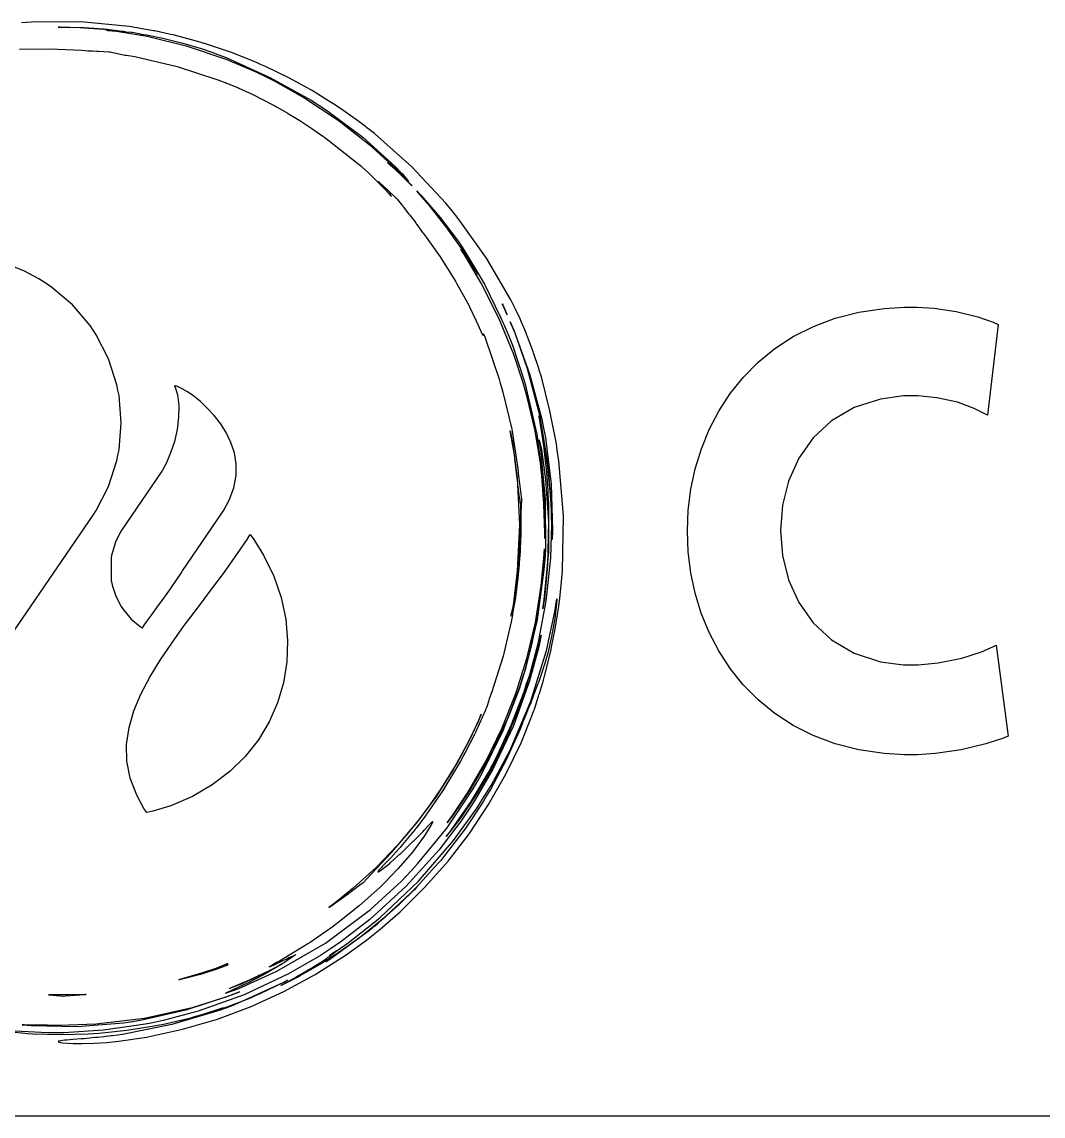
# Model space of a CAD drawing. Extents: x 0 to 822, y -1 to 576.
# Drawn here: x 149.2 to 379.4, y -1.4 to 245.1 of the extents above; entities that cross this region are included whole.
import ezdxf

# ---------------------------------------------------------------- set-up
doc = ezdxf.new("R2010")
doc.units = 0
doc.layers.get('0').update_dxf_attribs({"linetype": 'CONTINUOUS'})

msp = doc.modelspace()

# ---------------------------------------------------------------- linework, layer by layer
at = {"color": 0}
for p, q in [((151.39, 245.069), (149.163, 244.901)), ((162.49, 245.118), (151.39, 245.069)), ((173.422, 244.08), (162.49, 245.118)), ((175.566, 243.702), (173.422, 244.08)), ((157.428, 243.91), (157.868, 243.911)), ((157.864, 243.9), (157.428, 243.91)), ((162.29, 243.796), (157.864, 243.9)), ((157.868, 243.911), (162.31, 243.832)), ((162.738, 243.785), (162.29, 243.796)), ((162.31, 243.832), (162.757, 243.821)), ((163.184, 243.762), (162.738, 243.785)), ((162.757, 243.821), (163.204, 243.797)), ((167.674, 243.448), (163.184, 243.762)), ((163.204, 243.797), (167.677, 243.453)), ((168.125, 243.418), (167.674, 243.448)), ((167.677, 243.453), (168.125, 243.418)), ((168.125, 243.418), (168.491, 243.388)), ((168.46, 243.388), (168.125, 243.418)), ((170.561, 242.962), (168.254, 243.221)), ((168.254, 243.221), (168.579, 243.185)), ((171.782, 242.969), (168.46, 243.388)), ((168.491, 243.388), (172.134, 242.956)), ((168.579, 243.185), (169.558, 243.087)), ((169.558, 243.087), (170.576, 243.003)), ((177.44, 241.795), (170.561, 242.962)), ((170.576, 243.003), (171.398, 242.955)), ((171.398, 242.955), (171.934, 242.934)), ((172.113, 242.929), (171.782, 242.969)), ((171.934, 242.934), (172.113, 242.929)), ((172.134, 242.956), (172.495, 242.915)), ((172.495, 242.915), (172.602, 242.911)), ((172.602, 242.911), (173.816, 242.819)), ((173.816, 242.819), (173.961, 242.802)), ((173.961, 242.802), (174.104, 242.783)), ((174.104, 242.783), (174.917, 242.635)), ((174.917, 242.635), (175.891, 242.423)), ((175.865, 243.649), (175.566, 243.702)), ((178.853, 243.122), (175.865, 243.649)), ((175.891, 242.423), (176.116, 242.372)), ((176.116, 242.372), (177.337, 242.17)), ((177.337, 242.17), (180.983, 241.443)), ((186.546, 239.58), (177.44, 241.795)), ((179.152, 243.068), (178.853, 243.122)), ((179.45, 243.016), (179.152, 243.068)), ((182.398, 242.356), (179.45, 243.016)), ((182.693, 242.291), (182.398, 242.356)), ((183.285, 242.17), (182.693, 242.291)), ((189.086, 240.623), (183.285, 242.17)), ((180.983, 241.443), (185.521, 240.351)), ((185.521, 240.351), (189.619, 239.142)), ((195.489, 236.575), (186.546, 239.58)), ((189.664, 240.465), (189.086, 240.623)), ((189.619, 239.142), (192.293, 238.216)), ((190.806, 240.112), (189.664, 240.465)), ((196.441, 238.197), (190.806, 240.112)), ((148.655, 238.946), (155.415, 239.043)), ((155.415, 239.043), (162.633, 238.734)), ((162.633, 238.734), (164.192, 238.607)), ((164.192, 238.607), (164.312, 238.606)), ((164.312, 238.606), (165.1, 238.573)), ((165.1, 238.573), (166.082, 238.519)), ((166.082, 238.519), (166.302, 238.507)), ((166.302, 238.507), (166.519, 238.494)), ((166.519, 238.494), (168.899, 238.366)), ((168.899, 238.366), (169.142, 238.344)), ((169.142, 238.344), (169.426, 238.281)), ((169.426, 238.281), (172.442, 237.649)), ((172.442, 237.649), (172.761, 237.588)), ((172.761, 237.588), (174.699, 237.287)), ((174.699, 237.287), (184.19, 235.103)), ((192.293, 238.216), (193.168, 237.866)), ((193.168, 237.866), (195.238, 237.083)), ((195.238, 237.083), (205.136, 232.614)), ((201.936, 236.014), (196.441, 238.197)), ((184.19, 235.103), (193.369, 232.088)), ((202.058, 233.819), (195.489, 236.575)), ((203.008, 235.528), (201.936, 236.014)), ((204.091, 235.064), (203.008, 235.528)), ((209.357, 232.499), (204.091, 235.064)), ((193.369, 232.088), (195.153, 231.372)), ((204.185, 232.771), (202.058, 233.819)), ((206.321, 231.72), (204.185, 232.771)), ((205.136, 232.614), (214.391, 227.458)), ((212.551, 228.195), (206.321, 231.72)), ((214.463, 229.7), (209.357, 232.499)), ((195.153, 231.372), (195.145, 231.407)), ((195.145, 231.407), (195.367, 231.319)), ((195.367, 231.319), (197.645, 230.412)), ((197.645, 230.412), (197.878, 230.318)), ((197.878, 230.318), (198.106, 230.214)), ((198.106, 230.214), (200.43, 229.14)), ((215.466, 229.12), (214.463, 229.7)), ((200.43, 229.14), (200.667, 229.03)), ((200.667, 229.03), (201.145, 228.822)), ((201.145, 228.822), (205.907, 226.379)), ((220.533, 222.904), (212.551, 228.195)), ((214.391, 227.458), (216.138, 226.332)), ((215.711, 228.967), (215.466, 229.12)), ((218.164, 227.437), (215.711, 228.967)), ((218.409, 227.284), (218.164, 227.437)), ((219.876, 226.362), (218.409, 227.284)), ((205.907, 226.379), (206.392, 226.128)), ((206.392, 226.128), (206.634, 226.004)), ((206.634, 226.004), (208.999, 224.616)), ((208.999, 224.616), (209.238, 224.478)), ((209.238, 224.478), (209.473, 224.335)), ((209.473, 224.335), (211.837, 222.917)), ((216.138, 226.332), (217.886, 225.209)), ((217.886, 225.209), (226.053, 219.147)), ((221.295, 225.381), (219.876, 226.362)), ((221.531, 225.218), (221.295, 225.381)), ((223.894, 223.587), (221.531, 225.218)), ((211.837, 222.917), (212.065, 222.758)), ((212.065, 222.758), (212.524, 222.454)), ((212.524, 222.454), (214.817, 220.945)), ((228.065, 216.946), (220.533, 222.904)), ((224.13, 223.423), (223.894, 223.587)), ((224.357, 223.25), (224.13, 223.423)), ((226.635, 221.521), (224.357, 223.25)), ((214.817, 220.945), (217.049, 219.393)), ((217.049, 219.393), (217.479, 219.067)), ((226.862, 221.349), (226.635, 221.521)), ((228.679, 219.964), (226.862, 221.349)), ((237.141, 212.46), (228.679, 219.964)), ((217.479, 219.067), (218.21, 218.543)), ((218.21, 218.543), (224.914, 213.251)), ((226.053, 219.147), (233.381, 212.54)), ((233.407, 212.076), (228.065, 216.946)), ((224.914, 213.251), (225.517, 212.736)), ((225.517, 212.736), (225.531, 212.724)), ((225.531, 212.724), (225.673, 212.6)), ((225.673, 212.6), (225.688, 212.587)), ((225.688, 212.587), (225.694, 212.583)), ((225.694, 212.583), (225.735, 212.546)), ((225.735, 212.546), (225.739, 212.542)), ((225.739, 212.542), (227.514, 210.931)), ((234.428, 210.884), (231.626, 213.429)), ((231.626, 213.429), (231.793, 213.283)), ((231.793, 213.283), (232.296, 212.845)), ((232.296, 212.845), (233.19, 212.062)), ((233.19, 212.062), (234.169, 211.195)), ((233.381, 212.54), (234.707, 211.145)), ((235.09, 210.358), (233.407, 212.076)), ((244.777, 204.29), (237.141, 212.46)), ((227.514, 210.931), (229.212, 209.237)), ((234.169, 211.195), (234.862, 210.57)), ((234.655, 210.666), (234.428, 210.884)), ((236.89, 208.434), (234.655, 210.666)), ((234.707, 211.145), (234.9, 210.934)), ((234.862, 210.57), (235.09, 210.358)), ((234.9, 210.934), (235.481, 210.297)), ((235.206, 210.246), (235.09, 210.358)), ((235.09, 210.358), (235.257, 210.18)), ((235.56, 209.914), (235.206, 210.246)), ((235.257, 210.18), (236.944, 208.39)), ((235.481, 210.297), (235.988, 209.721)), ((235.942, 209.564), (235.56, 209.914)), ((236.206, 209.34), (235.942, 209.564)), ((235.988, 209.721), (236.258, 209.39)), ((229.212, 209.237), (230.911, 207.542)), ((229.727, 209.003), (229.483, 209.236)), ((229.483, 209.236), (229.891, 208.864)), ((230.941, 207.841), (229.727, 209.003)), ((229.891, 208.864), (231.774, 207.125)), ((230.911, 207.542), (231.051, 207.4)), ((232.085, 206.746), (230.941, 207.841)), ((231.051, 207.4), (232.402, 205.925)), ((231.774, 207.125), (233.425, 205.578)), ((236.321, 209.273), (236.206, 209.34)), ((236.258, 209.39), (236.321, 209.273)), ((237.115, 208.209), (236.89, 208.434)), ((236.944, 208.39), (237.115, 208.209)), ((232.296, 206.544), (232.085, 206.746)), ((232.293, 206.503), (232.296, 206.544)), ((232.314, 206.258), (232.293, 206.503)), ((232.472, 205.884), (232.314, 206.258)), ((232.402, 205.925), (232.538, 205.777)), ((232.538, 205.777), (232.472, 205.884)), ((233.425, 205.578), (233.718, 205.303)), ((233.718, 205.303), (233.831, 205.16)), ((233.831, 205.16), (235.013, 203.695)), ((238.465, 206.76), (238.208, 207.045)), ((238.208, 207.045), (239.118, 206.084)), ((240.979, 203.83), (238.465, 206.76)), ((239.118, 206.084), (243.485, 201.057)), ((235.013, 203.695), (235.131, 203.539)), ((235.131, 203.539), (235.248, 203.385)), ((235.248, 203.385), (236.451, 201.796)), ((241.234, 203.539), (240.979, 203.83)), ((241.57, 203.144), (241.234, 203.539)), ((244.776, 199.061), (241.57, 203.144)), ((246.18, 202.572), (244.777, 204.29)), ((247.583, 200.855), (246.18, 202.572)), ((236.451, 201.796), (236.575, 201.632)), ((236.575, 201.632), (236.699, 201.471)), ((236.699, 201.471), (237.98, 199.817)), ((237.98, 199.817), (238.111, 199.648)), ((243.485, 201.057), (247.554, 195.694)), ((253.967, 191.9), (247.583, 200.855)), ((238.111, 199.648), (238.235, 199.474)), ((238.235, 199.474), (239.509, 197.696)), ((239.509, 197.696), (239.639, 197.514)), ((239.639, 197.514), (240.316, 196.65)), ((245.099, 198.654), (244.776, 199.061)), ((245.397, 198.229), (245.099, 198.654)), ((248.386, 193.982), (245.397, 198.229)), ((240.316, 196.65), (243.491, 192.17)), ((247.554, 195.694), (248.314, 194.565)), ((249.379, 192.041), (248.174, 193.895)), ((248.174, 193.895), (248.321, 193.692)), ((248.314, 194.565), (249.235, 193.176)), ((248.321, 193.692), (249.87, 191.493)), ((248.672, 193.548), (248.386, 193.982)), ((250.351, 190.923), (248.672, 193.548)), ((249.235, 193.176), (253.448, 186.013)), ((149.818, 188.952), (145.368, 190.766)), ((243.491, 192.17), (246.447, 187.533)), ((252.732, 186.298), (249.379, 192.041)), ((249.87, 191.493), (250.031, 191.258)), ((250.031, 191.258), (250.194, 191.025)), ((250.194, 191.025), (251.813, 188.527)), ((251.19, 189.609), (250.351, 190.923)), ((259.453, 182.507), (253.967, 191.9)), ((153.049, 187.214), (149.818, 188.952)), ((246.447, 187.533), (247.016, 186.591)), ((251.967, 188.258), (251.19, 189.609)), ((251.813, 188.527), (251.967, 188.258)), ((154.073, 186.549), (153.049, 187.214)), ((154.908, 186.004), (154.073, 186.549)), ((155.942, 185.315), (154.908, 186.004)), ((160.601, 181.351), (155.942, 185.315)), ((247.016, 186.591), (247.279, 186.107)), ((247.279, 186.107), (249.932, 181.277)), ((256.726, 178.373), (252.732, 186.298)), ((253.448, 186.013), (257.127, 178.602)), ((260.408, 180.571), (259.453, 182.507)), ((164.575, 176.7), (160.601, 181.351)), ((249.932, 181.277), (250.166, 180.777)), ((250.166, 180.777), (251.643, 177.81)), ((257.58, 181.379), (257.479, 181.579)), ((257.479, 181.579), (257.581, 181.376)), ((258.514, 179.31), (257.58, 181.379)), ((257.581, 181.376), (258.514, 179.309)), ((260.493, 180.387), (260.408, 180.571)), ((261.489, 178.229), (260.493, 180.387)), ((337.854, 179.711), (343.564, 180.555)), ((343.564, 180.555), (348.143, 180.843)), ((348.143, 180.843), (349.67, 180.843)), ((349.67, 180.843), (350.957, 180.843)), ((350.957, 180.843), (354.82, 180.607)), ((354.82, 180.607), (359.826, 179.889)), ((251.643, 177.81), (252.973, 174.768)), ((260.098, 170.157), (256.726, 178.373)), ((257.127, 178.602), (257.781, 177.087)), ((258.604, 179.101), (258.514, 179.31)), ((258.514, 179.309), (258.604, 179.101)), ((260.382, 174.965), (259.276, 177.551)), ((259.276, 177.551), (260.085, 175.667)), ((261.603, 177.985), (261.489, 178.229)), ((261.658, 177.863), (261.603, 177.985)), ((262.237, 176.572), (261.658, 177.863)), ((327.609, 176.512), (332.534, 178.351)), ((332.534, 178.351), (337.854, 179.711)), ((359.826, 179.889), (364.649, 178.676)), ((364.649, 178.676), (368.131, 177.451)), ((165.267, 175.667), (164.575, 176.7)), ((165.959, 174.633), (165.267, 175.667)), ((257.781, 177.087), (257.857, 176.921)), ((257.857, 176.921), (258.586, 175.231)), ((258.586, 175.231), (258.658, 175.06)), ((258.658, 175.06), (259.784, 172.302)), ((260.085, 175.667), (263.642, 165.857)), ((262.298, 176.437), (262.237, 176.572)), ((262.352, 176.299), (262.298, 176.437)), ((262.917, 174.863), (262.352, 176.299)), ((323.077, 174.228), (327.609, 176.512)), ((369.252, 176.955), (366.889, 156.542)), ((368.131, 177.451), (369.252, 176.955)), ((168.743, 169.187), (165.959, 174.633)), ((252.973, 174.768), (253.016, 174.697)), ((253.016, 174.697), (253.172, 174.493)), ((253.172, 174.493), (253.239, 174.526)), ((253.239, 174.526), (253.243, 174.702)), ((253.242, 174.825), (253.255, 174.851)), ((253.243, 174.702), (253.242, 174.825)), ((253.255, 174.851), (253.626, 173.95)), ((253.626, 173.95), (256.76, 164.658)), ((263.183, 166.988), (260.382, 174.965)), ((262.976, 174.713), (262.917, 174.863)), ((263.091, 174.414), (262.976, 174.713)), ((264.319, 171.235), (263.091, 174.414)), ((318.939, 171.54), (323.077, 174.228)), ((259.784, 172.302), (262.574, 163.778)), ((262.21, 163.827), (260.098, 170.157)), ((264.442, 170.898), (264.319, 171.235)), ((264.553, 170.557), (264.442, 170.898)), ((265.72, 167.019), (264.553, 170.557)), ((315.193, 168.482), (318.939, 171.54)), ((170.633, 163.369), (168.743, 169.187)), ((311.842, 165.092), (315.193, 168.482)), ((266.019, 156.192), (263.183, 166.988)), ((263.642, 165.857), (266.39, 155.647)), ((265.841, 166.654), (265.72, 167.019)), ((266.296, 165.188), (265.841, 166.654)), ((268.242, 157.537), (266.296, 165.188)), ((170.877, 162.15), (170.633, 163.369)), ((183.819, 163.116), (183.648, 163.125)), ((183.648, 163.125), (183.878, 162.643)), ((184.324, 162.949), (183.819, 163.116)), ((185.309, 162.491), (184.324, 162.949)), ((256.76, 164.658), (257.033, 163.712)), ((257.033, 163.712), (257.547, 162.021)), ((262.795, 161.683), (262.21, 163.827)), ((262.574, 163.778), (265.271, 152.215)), ((308.884, 161.405), (311.842, 165.092)), ((171.119, 160.93), (170.877, 162.15)), ((171.607, 154.832), (171.119, 160.93)), ((183.878, 162.643), (184.322, 161.075)), ((184.322, 161.075), (184.61, 158.681)), ((186.537, 161.767), (185.309, 162.491)), ((187.942, 160.789), (186.537, 161.767)), ((189.455, 159.573), (187.942, 160.789)), ((257.547, 162.021), (259.621, 153.384)), ((263.192, 160.255), (262.795, 161.683)), ((264.867, 153.024), (263.192, 160.255)), ((306.32, 157.462), (308.884, 161.405)), ((347.942, 160.846), (342.761, 160.167)), ((349.67, 160.846), (347.942, 160.846)), ((351.119, 160.846), (349.67, 160.846)), ((355.466, 160.448), (351.119, 160.846)), ((360.101, 159.424), (355.466, 160.448)), ((184.61, 158.681), (184.555, 156.061)), ((191.013, 158.133), (189.455, 159.573)), ((192.546, 156.48), (191.013, 158.133)), ((336.775, 158.246), (331.707, 155.259)), ((342.761, 160.167), (336.775, 158.246)), ((363.827, 158.035), (360.101, 159.424)), ((366.134, 156.934), (363.827, 158.035)), ((184.555, 156.061), (184.197, 153.332)), ((193.989, 154.631), (192.546, 156.48)), ((265.874, 155.829), (265.764, 156.391)), ((265.764, 156.391), (266.08, 154.894)), ((266.383, 152.652), (265.874, 155.829)), ((267.804, 145.263), (266.019, 156.192)), ((266.39, 155.647), (266.796, 153.562)), ((269.678, 150.046), (268.242, 157.537)), ((304.149, 153.296), (306.32, 157.462)), ((366.889, 156.542), (366.134, 156.934)), ((366.889, 156.542), (366.889, 156.542)), ((171.123, 148.734), (171.607, 154.832)), ((184.197, 153.332), (183.58, 150.61)), ((195.275, 152.599), (193.989, 154.631)), ((259.357, 152.51), (259.26, 152.983)), ((259.26, 152.983), (259.774, 150.356)), ((259.621, 153.384), (261.01, 144.545)), ((266.072, 145.696), (264.867, 153.024)), ((266.08, 154.894), (266.894, 150.373)), ((266.796, 153.562), (267.204, 151.48)), ((302.373, 148.945), (304.149, 153.296)), ((331.707, 155.259), (327.564, 151.387)), ((183.58, 150.61), (182.743, 148.012)), ((196.336, 150.398), (195.275, 152.599)), ((197.106, 148.041), (196.336, 150.398)), ((260.212, 147.698), (259.357, 152.51)), ((265.271, 152.215), (266.756, 140.494)), ((266.193, 148.787), (265.843, 150.998)), ((265.843, 150.998), (266.302, 148.758)), ((266.9, 149.094), (266.383, 152.652)), ((266.894, 150.373), (267.693, 144.737)), ((267.204, 151.48), (268.515, 140.987)), ((327.564, 151.387), (324.339, 146.804)), ((170.882, 147.515), (171.123, 148.734)), ((182.743, 148.012), (181.729, 145.655)), ((197.52, 145.544), (197.106, 148.041)), ((259.774, 150.356), (260.814, 142.376)), ((267.264, 137.559), (266.193, 148.787)), ((266.302, 148.758), (267.262, 141.945)), ((267.016, 148.339), (266.9, 149.094)), ((267.095, 147.58), (267.016, 148.339)), ((269.879, 148.659), (269.678, 150.046)), ((270.254, 146.208), (269.879, 148.659)), ((300.991, 144.447), (302.373, 148.945)), ((168.754, 140.476), (170.64, 146.295)), ((170.64, 146.295), (170.882, 147.515)), ((181.729, 145.655), (180.903, 144.131)), ((197.509, 142.919), (197.52, 145.544)), ((260.3, 147.21), (260.212, 147.698)), ((260.358, 146.72), (260.3, 147.21)), ((260.945, 141.724), (260.358, 146.72)), ((266.234, 144.217), (266.072, 145.696)), ((267.505, 143.629), (267.095, 147.58)), ((271.256, 133.854), (270.254, 146.208)), ((324.339, 146.804), (322.036, 141.69)), ((180.582, 143.654), (171.774, 130.671)), ((180.903, 144.131), (180.582, 143.654)), ((261.01, 144.545), (261.184, 142.752)), ((266.378, 142.936), (266.234, 144.217)), ((267.818, 139.544), (267.505, 143.629)), ((267.693, 144.737), (268.224, 139.406)), ((268.496, 137.047), (267.804, 145.263)), ((300.002, 139.838), (300.991, 144.447)), ((197.006, 140.181), (197.509, 142.919)), ((260.814, 142.376), (261.342, 131.829)), ((260.992, 141.214), (260.945, 141.724)), ((261.02, 140.847), (260.992, 141.214)), ((261.142, 139.746), (261.02, 140.847)), ((261.184, 142.752), (261.251, 142.333)), ((261.251, 142.333), (261.755, 138.115)), ((266.894, 136.496), (266.378, 142.936)), ((267.262, 141.945), (267.889, 132.467)), ((268.515, 140.987), (268.818, 130.561)), ((322.036, 141.69), (320.654, 136.221)), ((165.974, 135.029), (168.754, 140.476)), ((195.946, 137.343), (197.006, 140.181)), ((261.334, 138.424), (261.142, 139.746)), ((261.521, 137.305), (261.334, 138.424)), ((261.755, 138.115), (261.816, 137.695)), ((266.756, 140.494), (267.123, 131.673)), ((267.849, 138.718), (267.818, 139.544)), ((267.987, 136.555), (267.849, 138.718)), ((268.224, 139.406), (268.491, 135.581)), ((299.408, 135.155), (300.002, 139.838)), ((194.735, 135.115), (195.946, 137.343)), ((261.632, 136.659), (261.521, 137.305)), ((261.662, 136.442), (261.632, 136.659)), ((261.669, 135.121), (261.662, 136.442)), ((261.747, 136.081), (261.681, 134.484)), ((261.805, 137.455), (261.747, 136.081)), ((261.816, 137.695), (261.805, 137.455)), ((267.074, 130.032), (266.894, 136.496)), ((267.299, 126.217), (267.264, 137.559)), ((267.969, 125.729), (267.987, 136.555)), ((268.491, 135.581), (268.556, 134.304)), ((268.556, 134.304), (268.496, 137.047)), ((320.654, 136.221), (320.194, 130.575)), ((144.344, 103.329), (165.283, 133.993)), ((165.283, 133.993), (165.974, 135.029)), ((185.455, 121.438), (194.262, 134.419)), ((194.262, 134.419), (194.735, 135.115)), ((261.491, 128.405), (261.669, 135.121)), ((261.667, 134.133), (261.666, 133.798)), ((261.666, 133.798), (261.694, 130.438)), ((261.681, 134.484), (261.667, 134.133)), ((268.567, 134.06), (268.556, 134.304)), ((268.556, 134.304), (268.621, 131.838)), ((268.676, 131.633), (268.567, 134.06)), ((271.081, 121.459), (271.256, 133.854)), ((299.207, 130.435), (299.408, 135.155)), ((171.774, 130.671), (171.483, 130.231)), ((261.342, 131.829), (260.872, 121.42)), ((267.123, 131.673), (267.049, 128.738)), ((267.889, 132.467), (267.681, 122.725)), ((268.621, 131.838), (268.377, 124.426)), ((268.687, 131.392), (268.676, 131.633)), ((268.701, 131.152), (268.687, 131.392)), ((268.716, 128.75), (268.701, 131.152)), ((171.483, 130.231), (170.321, 127.914)), ((197.838, 125.366), (200.007, 128.553)), ((200.007, 128.553), (200.703, 129.632)), ((200.703, 129.632), (201.508, 128.522)), ((201.508, 128.522), (203.668, 125.003)), ((260.936, 121.248), (261.491, 128.405)), ((261.666, 129.766), (261.535, 126.39)), ((261.68, 130.101), (261.666, 129.766)), ((261.694, 130.438), (261.68, 130.101)), ((267.049, 128.738), (267.074, 130.032)), ((268.721, 128.51), (268.716, 128.75)), ((268.818, 130.561), (268.721, 128.51)), ((299.401, 125.717), (299.207, 130.435)), ((320.194, 130.575), (320.654, 124.929)), ((170.321, 127.914), (169.539, 125.441)), ((261.517, 125.823), (261.314, 123.328)), ((261.523, 126.051), (261.517, 125.823)), ((261.535, 126.39), (261.523, 126.051)), ((266.974, 126.08), (266.791, 123.009)), ((266.879, 124.299), (266.976, 126.387)), ((266.956, 114.999), (267.969, 125.729)), ((266.976, 126.387), (266.974, 126.08)), ((267.131, 123.948), (267.299, 126.217)), ((299.989, 121.035), (299.401, 125.717)), ((169.44, 124.923), (169.34, 124.406)), ((169.34, 124.406), (169.375, 119.237)), ((169.539, 125.441), (169.44, 124.923)), ((194.85, 121.189), (197.838, 125.366)), ((203.668, 125.003), (205.978, 120.249)), ((261.314, 123.328), (261.295, 123.056)), ((266.273, 118.048), (266.879, 124.299)), ((266.969, 121.682), (267.131, 123.948)), ((268.377, 124.426), (267.34, 114.654)), ((320.654, 124.929), (322.036, 119.459)), ((184.146, 119.524), (185.131, 120.959)), ((185.131, 120.959), (185.455, 121.438)), ((191.805, 117.095), (194.85, 121.189)), ((260.872, 121.42), (259.916, 113.757)), ((260.755, 119.703), (260.936, 121.248)), ((261.269, 122.786), (261.022, 119.885)), ((261.295, 123.056), (261.269, 122.786)), ((265.396, 110.439), (266.969, 121.682)), ((266.746, 122.396), (266.514, 119.328)), ((266.772, 122.702), (266.746, 122.396)), ((266.791, 123.009), (266.772, 122.702)), ((267.681, 122.725), (266.977, 115.325)), ((270.868, 118.988), (271.081, 121.459)), ((300.972, 116.425), (299.989, 121.035)), ((169.375, 119.237), (169.481, 118.721)), ((169.481, 118.721), (169.587, 118.205)), ((182.689, 117.435), (184.146, 119.524)), ((205.978, 120.249), (207.644, 115.419)), ((260.944, 119.272), (260.525, 116.031)), ((260.566, 117.613), (260.68, 118.802)), ((260.68, 118.802), (260.74, 119.479)), ((260.74, 119.479), (260.755, 119.703)), ((260.984, 119.578), (260.944, 119.272)), ((261.022, 119.885), (260.984, 119.578)), ((266.399, 118.412), (265.588, 112.31)), ((266.478, 119.023), (266.399, 118.412)), ((266.514, 119.328), (266.478, 119.023)), ((270.453, 115.293), (270.868, 118.988)), ((322.036, 119.459), (324.339, 114.346)), ((169.587, 118.205), (170.403, 115.743)), ((181.183, 115.302), (182.689, 117.435)), ((188.768, 113.071), (191.805, 117.095)), ((260.356, 115.16), (260.441, 116.242)), ((260.441, 116.242), (260.566, 117.613)), ((260.525, 116.031), (260.482, 115.69)), ((264.954, 109.812), (266.273, 118.048)), ((302.349, 111.927), (300.972, 116.425)), ((170.403, 115.743), (171.596, 113.441)), ((171.596, 113.441), (171.892, 113.005)), ((179.722, 113.26), (181.183, 115.302)), ((207.644, 115.419), (208.682, 110.557)), ((259.916, 113.757), (259.436, 111.233)), ((259.511, 111.548), (260.258, 114.522)), ((260.441, 115.35), (259.832, 111.829)), ((260.258, 114.522), (260.333, 114.799)), ((260.333, 114.799), (260.356, 115.16)), ((260.482, 115.69), (260.441, 115.35)), ((267.34, 114.654), (265.48, 105.051)), ((266.977, 115.325), (266.597, 112.882)), ((266.597, 112.882), (266.956, 114.999)), ((269.715, 114.044), (269.314, 110.694)), ((269.372, 112.232), (269.805, 115.163)), ((269.805, 115.163), (269.715, 114.044)), ((269.949, 111.61), (270.243, 113.446)), ((270.243, 113.446), (270.453, 115.293)), ((324.339, 114.346), (327.564, 109.762)), ((171.892, 113.005), (172.187, 112.569)), ((172.187, 112.569), (173.882, 110.605)), ((177.334, 109.976), (178.408, 111.441)), ((178.408, 111.441), (179.722, 113.26)), ((185.808, 109.11), (188.768, 113.071)), ((259.436, 111.233), (259.511, 111.548)), ((259.772, 111.463), (259.503, 110.005)), ((259.832, 111.829), (259.772, 111.463)), ((265.471, 111.704), (265.281, 110.487)), ((265.588, 112.31), (265.471, 111.704)), ((267.472, 103.525), (269.372, 112.232)), ((269.355, 107.942), (269.949, 111.61)), ((304.121, 107.576), (302.349, 111.927)), ((173.882, 110.605), (175.865, 108.935)), ((175.865, 108.935), (176.306, 108.645)), ((176.306, 108.645), (176.379, 108.645)), ((176.379, 108.645), (176.601, 109)), ((176.601, 109), (177.334, 109.976)), ((182.991, 105.202), (185.808, 109.11)), ((208.682, 110.557), (209.106, 105.713)), ((259.503, 110.005), (257.663, 102.274)), ((262.77, 99.453), (265.396, 110.439)), ((263.034, 101.717), (264.954, 109.812)), ((265.281, 110.487), (264.014, 104.457)), ((269.314, 110.694), (268.613, 106.635)), ((327.564, 109.762), (331.707, 105.89)), ((266.281, 106.947), (265.749, 104.349)), ((265.908, 105.456), (266.281, 106.947)), ((268.613, 106.635), (267.734, 102.929)), ((268.602, 104.307), (269.355, 107.942)), ((306.287, 103.411), (304.121, 107.576)), ((180.382, 101.34), (182.991, 105.202)), ((209.106, 105.713), (208.931, 100.933)), ((264.014, 104.457), (262.431, 98.498)), ((265.48, 105.051), (263.594, 97.9897)), ((265.749, 104.349), (263.649, 96.6597)), ((264.679, 101.007), (265.908, 105.456)), ((266.986, 97.7015), (268.487, 103.699)), ((268.487, 103.699), (268.602, 104.307)), ((331.707, 105.89), (336.775, 102.904)), ((365.467, 103.232), (368.018, 104.323)), ((368.018, 104.323), (368.836, 104.746)), ((368.836, 104.746), (371.475, 84.1939)), ((178.052, 97.5099), (180.382, 101.34)), ((257.663, 102.274), (255.134, 94.2262)), ((260.533, 93.8018), (263.034, 101.717)), ((263.945, 92.1247), (267.472, 103.525)), ((267.734, 102.929), (266.986, 100.358)), ((308.847, 99.4668), (306.287, 103.411)), ((336.775, 102.904), (342.761, 100.983)), ((355.769, 100.724), (361.075, 101.796)), ((361.075, 101.796), (365.467, 103.232)), ((208.931, 100.933), (208.171, 96.2642)), ((262.082, 97.3155), (262.77, 99.453)), ((262.742, 94.8171), (264.679, 101.007)), ((266.617, 99.2382), (265.734, 96.5549)), ((266.708, 99.5123), (266.617, 99.2382)), ((266.986, 100.358), (266.708, 99.5123)), ((311.803, 95.7806), (308.847, 99.4668)), ((342.761, 100.983), (347.942, 100.302)), ((347.942, 100.302), (349.67, 100.302)), ((349.67, 100.302), (351.195, 100.302)), ((351.195, 100.302), (355.769, 100.724)), ((176.064, 93.7066), (178.052, 97.5099)), ((208.171, 96.2642), (206.839, 91.754)), ((263.649, 96.6597), (260.003, 86.5614)), ((262.082, 97.3155), (261.367, 95.0655)), ((261.458, 95.3036), (262.082, 97.3155)), ((262.431, 98.498), (262.082, 97.3155)), ((263.594, 97.9897), (262.837, 95.6772)), ((265.634, 96.296), (265.534, 96.0367)), ((265.734, 96.5549), (265.634, 96.296)), ((265.853, 93.8498), (266.756, 96.8029)), ((266.756, 96.8029), (266.838, 97.1007)), ((266.838, 97.1007), (266.986, 97.7015)), ((174.486, 89.9185), (176.064, 93.7066)), ((255.134, 94.2262), (254.521, 92.6084)), ((257.467, 86.1053), (260.533, 93.8018)), ((257.677, 85.4714), (261.458, 95.3036)), ((261.367, 95.0655), (258.814, 88.4424)), ((262.33, 94.138), (259.438, 86.5861)), ((260.46, 88.5416), (262.742, 94.8171)), ((262.837, 95.6772), (262.33, 94.138)), ((265.534, 96.0367), (264.564, 93.4766)), ((265.764, 93.5535), (265.853, 93.8498)), ((315.153, 92.3907), (311.803, 95.7806)), ((206.839, 91.754), (204.953, 87.449)), ((254.124, 91.2703), (253.848, 90.4614)), ((254.447, 92.3576), (254.124, 91.2703)), ((254.521, 92.6084), (254.447, 92.3576)), ((259.25, 81.1004), (263.945, 92.1247)), ((263.901, 91.7028), (263.276, 90.2035)), ((264.468, 93.2229), (263.901, 91.7028)), ((264.564, 93.4766), (264.468, 93.2229)), ((264.725, 90.322), (265.672, 93.26)), ((265.672, 93.26), (265.764, 93.5535)), ((318.899, 89.3329), (315.153, 92.3907)), ((173.386, 86.1385), (174.486, 89.9185)), ((253.607, 89.8924), (251.63, 85.4452)), ((252.732, 89.1646), (252.042, 87.5358)), ((252.196, 87.7962), (252.768, 89.1716)), ((252.768, 89.1716), (252.732, 89.1646)), ((253.799, 90.3482), (253.607, 89.8924)), ((253.848, 90.4614), (253.799, 90.3482)), ((263.172, 89.9541), (262.159, 87.4173)), ((263.276, 90.2035), (263.172, 89.9541)), ((263.956, 88.1793), (264.615, 90.0342)), ((264.615, 90.0342), (264.725, 90.322)), ((323.04, 86.644), (318.899, 89.3329)), ((204.953, 87.449), (202.523, 83.3949)), ((252.042, 87.5358), (249.751, 82.7401)), ((250.292, 83.7463), (252.196, 87.7962)), ((258.814, 88.4424), (254.827, 80.0047)), ((260.003, 86.5614), (255.361, 76.769)), ((259.438, 86.5861), (256.042, 79.266)), ((258.531, 83.8743), (260.46, 88.5416)), ((262.062, 87.1583), (261.498, 85.7567)), ((261.714, 82.707), (263.956, 88.1793)), ((262.159, 87.4173), (262.062, 87.1583)), ((327.575, 84.3608), (323.04, 86.644)), ((172.829, 82.3542), (173.386, 86.1385)), ((251.214, 84.5841), (249.068, 80.4086)), ((251.434, 85.0085), (251.214, 84.5841)), ((251.63, 85.4452), (251.434, 85.0085)), ((253.039, 76.0056), (257.677, 85.4714)), ((253.854, 78.6666), (257.467, 86.1053)), ((257.827, 82.3475), (258.531, 83.8743)), ((261.498, 85.7567), (258.361, 78.8748)), ((332.505, 82.5211), (327.575, 84.3608)), ((371.475, 84.1939), (370.251, 83.6951)), ((172.883, 78.5594), (172.829, 82.3542)), ((202.523, 83.3949), (199.566, 79.641)), ((249.751, 82.7401), (246.359, 76.5598)), ((247.297, 78.1279), (250.292, 83.7463)), ((257.128, 80.844), (257.827, 82.3475)), ((258.311, 75.6239), (261.714, 82.707)), ((337.832, 81.1611), (332.505, 82.5211)), ((366.466, 82.4893), (360.885, 81.1749)), ((370.251, 83.6951), (366.466, 82.4893)), ((199.566, 79.641), (196.098, 76.2332)), ((248.843, 80.0061), (248.099, 78.5922)), ((249.068, 80.4086), (248.843, 80.0061)), ((254.827, 80.0047), (250.21, 72.0757)), ((254.839, 76.4219), (257.128, 80.844)), ((255.006, 73.1326), (259.25, 81.1004)), ((256.042, 79.266), (255.286, 77.8425)), ((343.553, 80.3176), (337.832, 81.1611)), ((348.141, 80.0283), (343.553, 80.3176)), ((349.67, 80.0283), (348.141, 80.0283)), ((351.039, 80.0283), (349.67, 80.0283)), ((355.145, 80.3286), (351.039, 80.0283)), ((360.885, 81.1749), (355.145, 80.3286)), ((173.615, 74.7434), (172.883, 78.5594)), ((246.359, 76.5598), (242.575, 70.6423)), ((243.881, 72.547), (247.297, 78.1279)), ((248.099, 78.5922), (244.122, 71.9459)), ((249.71, 71.5257), (253.854, 78.6666)), ((254.529, 76.4205), (250.405, 69.511)), ((255.361, 76.769), (251.265, 69.6694)), ((251.608, 70.9041), (254.839, 76.4219)), ((255.286, 77.8425), (254.529, 76.4205)), ((258.361, 78.8748), (254.809, 72.1995)), ((175.092, 70.896), (173.615, 74.7434)), ((196.098, 76.2332), (192.129, 73.2194)), ((250.942, 72.3441), (251.988, 74.1772)), ((251.988, 74.1772), (253.039, 76.0056)), ((254.423, 68.8068), (258.311, 75.6239)), ((192.129, 73.2194), (187.678, 70.6466)), ((244.122, 71.9459), (239.985, 65.997)), ((241.122, 68.5271), (243.881, 72.547)), ((245.044, 63.6034), (250.942, 72.3441)), ((246.279, 66.3758), (249.71, 71.5257)), ((250.21, 72.0757), (246.418, 66.5014)), ((253.412, 70.5887), (255.006, 73.1326)), ((254.809, 72.1995), (254.038, 70.9002)), ((176.737, 67.9319), (175.092, 70.896)), ((187.678, 70.6466), (182.755, 68.5602)), ((242.575, 70.6423), (238.417, 65.0064)), ((250.405, 69.511), (245.838, 62.9006)), ((248.243, 65.9268), (251.608, 70.9041)), ((253.271, 69.5992), (249.097, 63.3331)), ((251.265, 69.6694), (249.751, 67.4028)), ((251.818, 68.0364), (253.412, 70.5887)), ((254.038, 70.9002), (253.271, 69.5992)), ((177.38, 67.0084), (176.737, 67.9319)), ((178.741, 67.3171), (177.38, 67.0084)), ((182.755, 68.5602), (178.741, 67.3171)), ((239.212, 65.986), (240.143, 67.2331)), ((240.143, 67.2331), (241.122, 68.5271)), ((246.517, 60.7053), (251.818, 68.0364)), ((249.751, 67.4028), (248.231, 65.1207)), ((250.073, 62.2804), (254.423, 68.8068)), ((238.417, 65.0064), (233.905, 59.6692)), ((236.28, 62.3454), (239.212, 65.986)), ((239.059, 64.7968), (238.062, 63.4753)), ((239.163, 64.9305), (239.059, 64.7968)), ((239.985, 65.997), (239.163, 64.9305)), ((240.722, 63.9177), (241.402, 64.612)), ((241.402, 64.612), (241.796, 64.9609)), ((241.847, 64.8917), (241.405, 64.0609)), ((241.796, 64.9609), (241.851, 64.9016)), ((241.851, 64.9016), (241.847, 64.8917)), ((248.231, 65.1207), (243.224, 58.5735)), ((246.418, 66.5014), (245.054, 64.7196)), ((245.054, 64.7196), (246.279, 66.3758)), ((245.748, 62.665), (248.243, 65.9268)), ((232.515, 58.0154), (236.28, 62.3454)), ((236.543, 61.6451), (234.649, 59.3672)), ((236.744, 61.8822), (236.543, 61.6451)), ((236.842, 62.0021), (236.744, 61.8822)), ((237.856, 63.2259), (236.842, 62.0021)), ((239.889, 61.6659), (237.261, 58.1215)), ((237.639, 60.7494), (238.691, 61.7954)), ((237.96, 63.3497), (237.856, 63.2259)), ((238.062, 63.4753), (237.96, 63.3497)), ((238.361, 55.4411), (245.044, 63.6034)), ((238.691, 61.7954), (239.647, 62.7627)), ((239.647, 62.7627), (239.813, 62.9447)), ((239.813, 62.9447), (240.038, 63.1899)), ((241.405, 64.0609), (239.889, 61.6659)), ((240.038, 63.1899), (240.722, 63.9177)), ((249.097, 63.3331), (244.558, 57.3814)), ((245.838, 62.9006), (244.861, 61.626)), ((244.861, 61.626), (245.748, 62.665)), ((245.278, 56.067), (250.073, 62.2804)), ((233.905, 59.6692), (229.059, 54.6488)), ((234.459, 59.1605), (234.078, 58.7498)), ((234.649, 59.3672), (234.459, 59.1605)), ((234.936, 58.1036), (237.205, 60.3098)), ((237.205, 60.3098), (237.424, 60.5289)), ((237.424, 60.5289), (237.639, 60.7494)), ((238.639, 51.5592), (246.517, 60.7053)), ((229.091, 54.3264), (232.515, 58.0154)), ((232.337, 56.8138), (230.757, 55.1272)), ((232.308, 55.7389), (234.469, 57.6887)), ((234.078, 58.7498), (232.337, 56.8138)), ((237.261, 58.1215), (233.959, 54.2988)), ((234.469, 57.6887), (234.701, 57.8968)), ((234.701, 57.8968), (234.936, 58.1036)), ((243.224, 58.5735), (235.835, 50.3908)), ((244.558, 57.3814), (243.607, 56.2363)), ((229.059, 54.6488), (223.895, 49.965)), ((226.96, 52.1021), (229.091, 54.3264)), ((230.263, 54.6365), (229.697, 54.011)), ((230.458, 54.839), (230.263, 54.6365)), ((230.276, 54.1168), (231.016, 54.6806)), ((230.757, 55.1272), (230.458, 54.839)), ((233.959, 54.2988), (231.003, 51.2216)), ((231.016, 54.6806), (231.918, 55.3999)), ((231.918, 55.3999), (232.117, 55.5653)), ((232.117, 55.5653), (232.308, 55.7389)), ((236.923, 53.8977), (238.361, 55.4411)), ((243.137, 55.6588), (238.175, 50.1717)), ((240.061, 50.1897), (245.278, 56.067)), ((243.607, 56.2363), (243.137, 55.6588)), ((226.252, 51.3609), (226.96, 52.1021)), ((229.697, 54.011), (229.435, 53.6374)), ((229.435, 53.6374), (229.61, 53.6621)), ((229.61, 53.6621), (230.025, 53.9323)), ((230.025, 53.9323), (230.159, 54.0286)), ((230.159, 54.0286), (230.276, 54.1168)), ((234.775, 51.5856), (236.923, 53.8977)), ((223.895, 49.965), (219.834, 46.6686)), ((222.567, 48.587), (225.676, 50.9185)), ((229.245, 49.5572), (225.265, 46.0333)), ((225.676, 50.9185), (226.252, 51.3609)), ((235.835, 50.3908), (227.663, 42.9493)), ((227.765, 45.1707), (234.775, 51.5856)), ((229.981, 50.2348), (229.245, 49.5572)), ((229.431, 42.037), (237.448, 49.4577)), ((229.858, 43.2622), (238.639, 51.5592)), ((231.003, 51.2216), (229.981, 50.2348)), ((234.442, 44.6719), (240.061, 50.1897)), ((237.409, 49.378), (234.789, 46.8175)), ((238.205, 50.2476), (237.05, 49.0541)), ((237.672, 49.6341), (237.409, 49.378)), ((237.448, 49.4577), (238.205, 50.2476)), ((238.175, 50.1717), (237.672, 49.6341)), ((219.159, 46.1352), (222.567, 48.587)), ((237.05, 49.0541), (231.215, 43.6164)), ((217.638, 37.6054), (227.765, 45.1707)), ((219.834, 46.6686), (218.436, 45.6325)), ((218.436, 45.6325), (219.159, 46.1352)), ((225.265, 46.0333), (220.8, 42.4448)), ((229.982, 40.7666), (234.442, 44.6719)), ((234.269, 46.3049), (231.565, 43.8781)), ((234.528, 46.5624), (234.269, 46.3049)), ((234.789, 46.8175), (234.528, 46.5624)), ((220.8, 42.4448), (219.823, 41.734)), ((227.663, 42.9493), (221.084, 37.8809)), ((222.746, 37.6273), (229.858, 43.2622)), ((231.215, 43.6164), (225.209, 38.7477)), ((228.588, 41.3424), (229.431, 42.037)), ((231.074, 43.44), (228.815, 41.5301)), ((231.298, 43.634), (231.074, 43.44)), ((231.565, 43.8781), (231.298, 43.634)), ((219.347, 41.3632), (214.175, 37.7733)), ((227.536, 40.4742), (218.641, 33.981)), ((218.651, 34.0045), (227.55, 40.4883)), ((219.823, 41.734), (219.347, 41.3632)), ((226.891, 38.2986), (228.44, 39.5344)), ((228.401, 41.1854), (227.536, 40.4742)), ((227.55, 40.4883), (228.401, 41.1854)), ((228.44, 39.5344), (229.982, 40.7666)), ((228.815, 41.5301), (228.588, 41.3424)), ((206.703, 31.2842), (217.638, 37.6054)), ((213.075, 37.0597), (207.246, 33.5387)), ((213.634, 37.4015), (213.075, 37.0597)), ((214.175, 37.7733), (213.634, 37.4015)), ((221.084, 37.8809), (218.789, 36.3442)), ((220.256, 35.9255), (222.746, 37.6273)), ((223.653, 37.6206), (220.504, 35.3977)), ((222.071, 34.8078), (226.891, 38.2986)), ((223.968, 37.8397), (223.653, 37.6206)), ((225.209, 38.7477), (223.968, 37.8397)), ((216.497, 34.8051), (209.309, 30.6517)), ((209.421, 34.3228), (210.013, 34.6067)), ((210.794, 34.9043), (209.697, 34.0982)), ((210.013, 34.6067), (210.493, 34.834)), ((210.493, 34.834), (210.827, 34.987)), ((210.979, 35.0477), (210.794, 34.9043)), ((210.827, 34.987), (210.939, 35.0407)), ((210.939, 35.0407), (210.979, 35.0477)), ((215.345, 30.5153), (222.071, 34.8078)), ((218.789, 36.3442), (216.497, 34.8051)), ((219.849, 34.9815), (216.554, 32.8827)), ((218.372, 34.5033), (219.408, 35.2475)), ((218.543, 34.7996), (218.696, 34.9016)), ((218.686, 34.8933), (218.543, 34.7996)), ((220.114, 35.8302), (218.686, 34.8933)), ((218.696, 34.9016), (220.226, 35.9311)), ((219.408, 35.2475), (220.157, 35.8359)), ((220.177, 35.1896), (219.849, 34.9815)), ((220.256, 35.9255), (220.114, 35.8302)), ((220.157, 35.8359), (220.256, 35.9255)), ((220.504, 35.3977), (220.177, 35.1896)), ((220.226, 35.9311), (220.379, 36.0355)), ((220.267, 35.935), (220.256, 35.9255)), ((220.372, 36.0288), (220.267, 35.935)), ((220.379, 36.0355), (220.372, 36.0288)), ((195.63, 32.9792), (192.928, 31.9181)), ((193.216, 31.7858), (195.48, 32.614)), ((195.354, 32.7959), (195.557, 32.9406)), ((195.385, 32.727), (195.354, 32.7959)), ((195.559, 32.7133), (195.385, 32.727)), ((195.48, 32.614), (195.706, 32.6953)), ((195.557, 32.9406), (195.63, 32.9792)), ((195.68, 32.7091), (195.559, 32.7133)), ((195.706, 32.6953), (195.68, 32.7091)), ((203.013, 30.3982), (207.038, 32.4583)), ((207.512, 32.7022), (204.384, 30.8488)), ((204.962, 32.2323), (205.161, 32.3067)), ((204.975, 32.2682), (204.962, 32.2323)), ((205.231, 32.4293), (204.975, 32.2682)), ((205.161, 32.3067), (205.533, 32.4693)), ((205.769, 32.7367), (205.231, 32.4293)), ((207.633, 32.8111), (205.383, 31.6163)), ((205.533, 32.4693), (206.043, 32.705)), ((206.408, 33.0895), (205.769, 32.7367)), ((206.043, 32.705), (206.656, 32.9944)), ((206.623, 33.2052), (206.408, 33.0895)), ((207.246, 33.5387), (206.623, 33.2052)), ((206.656, 32.9944), (207.336, 33.3196)), ((207.038, 32.4583), (207.797, 32.8745)), ((207.336, 33.3196), (208.046, 33.6613)), ((207.797, 32.8745), (207.512, 32.7022)), ((208.084, 33.0495), (207.633, 32.8111)), ((208.046, 33.6613), (208.753, 34.0017)), ((208.379, 33.2259), (208.084, 33.0495)), ((209.697, 34.0982), (208.379, 33.2259)), ((208.753, 34.0017), (209.421, 34.3228)), ((215.879, 32.4762), (212.397, 30.4974)), ((214.393, 31.9402), (214.711, 32.1262)), ((214.711, 32.1262), (215.032, 32.3095)), ((215.032, 32.3095), (216.538, 33.2534)), ((216.222, 32.6705), (215.879, 32.4762)), ((216.554, 32.8827), (216.222, 32.6705)), ((216.538, 33.2534), (217.889, 34.1671)), ((217.726, 33.405), (218.651, 34.0045)), ((218.641, 33.981), (217.726, 33.405)), ((217.889, 34.1671), (218.131, 34.3352)), ((218.131, 34.3352), (218.372, 34.5033)), ((189.71, 30.8336), (185.047, 29.4569)), ((185.05, 29.4445), (189.748, 30.7013)), ((190.168, 30.9976), (189.71, 30.8336)), ((189.748, 30.7013), (190.209, 30.8529)), ((192.928, 31.9181), (190.168, 30.9976)), ((190.209, 30.8529), (190.441, 30.9245)), ((190.441, 30.9245), (192.758, 31.6328)), ((192.758, 31.6328), (192.99, 31.7031)), ((192.99, 31.7031), (193.216, 31.7858)), ((198.082, 27.3651), (206.703, 31.2842)), ((198.706, 28.4565), (203.013, 30.3982)), ((209.309, 30.6517), (199.333, 25.9416)), ((202.362, 30.157), (199.648, 28.8906)), ((203.677, 30.4794), (199.92, 28.5281)), ((202.635, 30.2824), (202.362, 30.157)), ((203.101, 30.4891), (202.635, 30.2824)), ((205.383, 31.6163), (203.101, 30.4891)), ((204.043, 30.6682), (203.677, 30.4794)), ((204.384, 30.8488), (204.043, 30.6682)), ((211.689, 30.0991), (207.994, 28.2305)), ((208.288, 26.6816), (215.345, 30.5153)), ((209.112, 28.8988), (210.577, 29.705)), ((210.577, 29.705), (210.889, 29.8731)), ((210.889, 29.8731), (211.2, 30.0468)), ((211.2, 30.0468), (214.393, 31.9402)), ((212.044, 30.2962), (211.689, 30.0991)), ((212.397, 30.4974), (212.044, 30.2962)), ((185.047, 29.4569), (184.579, 29.326)), ((184.579, 29.326), (185.05, 29.4445)), ((195.125, 26.2902), (198.082, 27.3651)), ((199.155, 28.1657), (195.469, 26.45)), ((199.372, 28.7734), (196.048, 27.4064)), ((196.048, 27.4064), (196.194, 27.4643)), ((196.194, 27.4643), (197.659, 28.0403)), ((208.034, 28.6577), (197.159, 23.7105)), ((197.659, 28.0403), (197.808, 28.0982)), ((197.808, 28.0982), (198.706, 28.4565)), ((199.54, 28.3435), (199.155, 28.1657)), ((199.648, 28.8906), (199.372, 28.7734)), ((199.92, 28.5281), (199.54, 28.3435)), ((202.789, 26.1772), (208.525, 28.9209)), ((207.994, 28.2305), (207.619, 28.0376)), ((207.619, 28.0376), (207.837, 28.1699)), ((207.837, 28.1699), (209.112, 28.8988)), ((209.092, 29.2172), (208.034, 28.6577)), ((208.525, 28.9209), (209.092, 29.2172)), ((155.554, 25.9512), (155.199, 25.9746)), ((155.199, 25.9746), (155.371, 25.9595)), ((155.371, 25.9595), (156.971, 25.8079)), ((159.117, 25.9237), (155.554, 25.9512)), ((156.971, 25.8079), (157.118, 25.7941)), ((157.118, 25.7941), (157.264, 25.7859)), ((157.264, 25.7859), (158.581, 25.6701)), ((158.581, 25.6701), (158.696, 25.6563)), ((158.696, 25.6563), (159.117, 25.6921)), ((159.117, 25.6921), (163.309, 25.9994)), ((159.474, 25.9278), (159.117, 25.9237)), ((159.829, 25.9319), (159.474, 25.9278)), ((163.375, 26.0229), (159.829, 25.9319)), ((163.309, 25.9994), (163.729, 26.0518)), ((163.729, 26.0518), (163.375, 26.0229)), ((186.494, 22.6481), (196.34, 25.8479)), ((195.636, 25.5764), (187.632, 23.0532)), ((199.333, 25.9416), (188.979, 22.247)), ((194.474, 22.9003), (200.939, 25.3697)), ((195.469, 26.45), (195.125, 26.2902)), ((198.234, 26.5975), (195.636, 25.5764)), ((196.34, 25.8479), (198.234, 26.5975)), ((200.928, 23.3329), (208.288, 26.6816)), ((200.939, 25.3697), (202.21, 25.9237)), ((202.21, 25.9237), (202.789, 26.1772)), ((176.272, 20.2902), (186.494, 22.6481)), ((187.632, 23.0532), (176.82, 20.6306)), ((188.979, 22.247), (181.047, 20.1304)), ((193.911, 22.4868), (183.017, 19.2512)), ((187.842, 20.8111), (194.474, 22.9003)), ((194.363, 22.914), (189.556, 21.3376)), ((191.218, 21.8888), (194.817, 23.0546)), ((193.29, 20.4928), (200.928, 23.3329)), ((196.044, 23.2833), (193.911, 22.4868)), ((194.817, 23.0546), (194.363, 22.914)), ((197.159, 23.7105), (196.044, 23.2833)), ((176.82, 20.6306), (165.909, 19.3145)), ((172.11, 19.6329), (174.191, 19.9622)), ((174.191, 19.9622), (176.272, 20.2902)), ((181.047, 20.1304), (178.369, 19.6012)), ((180.862, 19.2953), (186.976, 20.6995)), ((184.997, 20.0394), (184.861, 20.005)), ((184.861, 20.005), (184.953, 20.0284)), ((184.953, 20.0284), (185.875, 20.2709)), ((186.349, 20.4143), (184.997, 20.0394)), ((185.401, 18.1887), (193.29, 20.4928)), ((185.875, 20.2709), (185.966, 20.2985)), ((185.966, 20.2985), (186.009, 20.3123)), ((186.009, 20.3123), (186.442, 20.4377)), ((186.486, 20.4501), (186.349, 20.4143)), ((186.442, 20.4377), (186.486, 20.4501)), ((186.487, 20.4473), (187.842, 20.8111)), ((186.701, 20.5107), (186.487, 20.4473)), ((188.835, 21.1391), (186.701, 20.5107)), ((186.976, 20.6995), (187.58, 20.8773)), ((187.58, 20.8773), (187.882, 20.9627)), ((187.882, 20.9627), (190.918, 21.7951)), ((189.046, 21.1998), (188.835, 21.1391)), ((189.556, 21.3376), (189.046, 21.1998)), ((190.918, 21.7951), (191.218, 21.8888)), ((143.678, 17.9076), (149.86, 17.293)), ((155.073, 17.3881), (146.192, 17.8373)), ((149.271, 19.2195), (151.295, 19.0155)), ((149.743, 19.1864), (149.271, 19.2195)), ((154.524, 19.0913), (149.743, 19.1864)), ((149.86, 17.293), (150.479, 17.2351)), ((151.295, 19.0155), (161.647, 18.7909)), ((155.009, 19.0831), (154.524, 19.0913)), ((157.729, 19.0073), (155.009, 19.0831)), ((156.863, 17.3977), (155.073, 17.3881)), ((158.654, 17.4115), (156.863, 17.3977)), ((165.909, 19.3145), (157.729, 19.0073)), ((167.626, 17.9903), (158.654, 17.4115)), ((161.647, 18.7909), (172.11, 19.6329)), ((165.398, 17.2406), (166.642, 17.3067)), ((166.642, 17.3067), (172.845, 17.9572)), ((176.586, 19.2484), (167.626, 17.9903)), ((183.017, 19.2512), (171.905, 17.0229)), ((172.845, 17.9572), (179.02, 18.9301)), ((178.369, 19.6012), (176.586, 19.2484)), ((177.287, 16.4428), (185.401, 18.1887)), ((179.02, 18.9301), (180.251, 19.1561)), ((180.251, 19.1561), (180.862, 19.2953)), ((150.479, 17.2351), (151.718, 17.1662)), ((151.718, 17.1662), (157.934, 16.9912)), ((157.479, 15.485), (157.408, 15.3679)), ((157.408, 15.3679), (157.666, 15.2769)), ((158.024, 15.6104), (157.479, 15.485)), ((157.666, 15.2769), (157.755, 15.259)), ((157.755, 15.259), (157.93, 15.226)), ((157.93, 15.226), (158.464, 15.1626)), ((157.934, 16.9912), (164.155, 17.1469)), ((158.824, 15.7151), (158.024, 15.6104)), ((158.464, 15.1626), (159.482, 15.0771)), ((159.093, 15.7413), (158.824, 15.7151)), ((159.318, 15.7661), (159.093, 15.7413)), ((160.739, 15.8764), (159.318, 15.7661)), ((159.482, 15.0771), (160.755, 15.0068)), ((162.581, 16.0059), (160.739, 15.8764)), ((160.755, 15.0068), (161.859, 14.9641)), ((161.859, 14.9641), (162.228, 14.9531)), ((162.228, 14.9531), (162.745, 14.9572)), ((163.016, 16.0404), (162.581, 16.0059)), ((162.745, 14.9572), (165.541, 15.0454)), ((163.234, 16.0624), (163.016, 16.0404)), ((165.697, 16.305), (163.234, 16.0624)), ((164.155, 17.1469), (165.398, 17.2406)), ((165.541, 15.0454), (168.418, 15.2287)), ((165.974, 16.3325), (165.697, 16.305)), ((166.249, 16.3614), (165.974, 16.3325)), ((167.725, 16.4951), (166.249, 16.3614)), ((169.324, 16.677), (167.725, 16.4951)), ((168.418, 15.2287), (168.976, 15.2797)), ((168.976, 15.2797), (171.061, 15.4933)), ((169.663, 16.7294), (169.324, 16.677)), ((171.905, 17.0229), (169.663, 16.7294)), ((171.061, 15.4933), (177.287, 16.4428))]:
    msp.add_line(p, q, dxfattribs=at)
at = {"color": 7}
msp.add_line((822.325, -1.3712), (0, -1.3712), dxfattribs=at)

doc.saveas('drawing.dxf')
